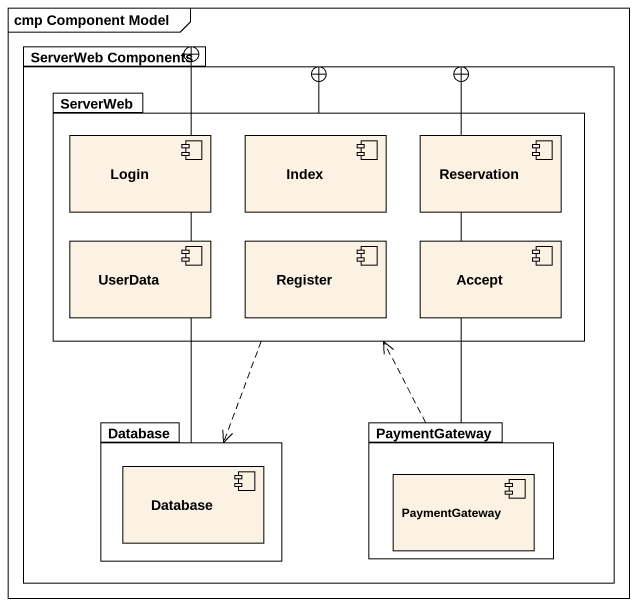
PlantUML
@startuml
mainframe cmp Component Model
package "ServerWeb Components" as ServerWeb_Components {
  package ServerWeb {
    component Login
    component Index
    component Reservation
    component UserData
    component Register
    component Accept
  }
  package "Database" as Database_ {
    component "Database" as Database__2
  }
  package PaymentGateway {
    component "PaymentGateway" as PaymentGateway_2
  }
}
ServerWeb --+ ServerWeb_Components
ServerWeb ..> Database_
Database_ -up-+ ServerWeb_Components
PaymentGateway -up-+ ServerWeb_Components
PaymentGateway .up.> ServerWeb
@enduml
